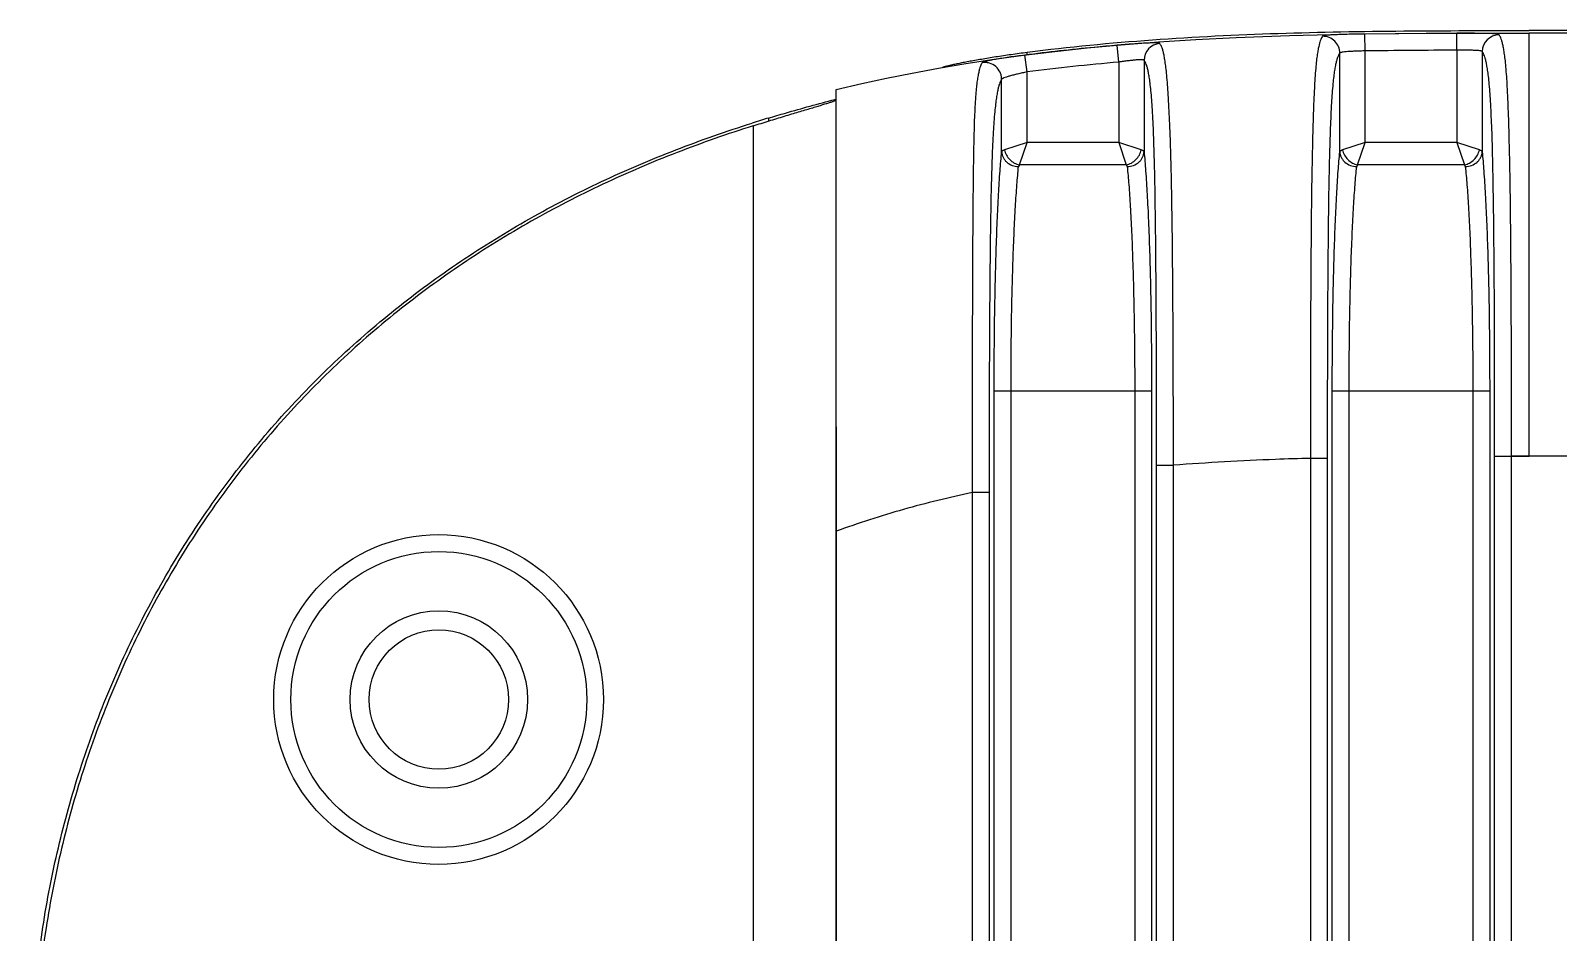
# Model space of a CAD drawing. Header units: millimetres. Extents: x 2067 to 4417, y -1557 to -908.
# Drawn here: x 2375.82 to 2393.89, y -1395.94 to -1385.27 of the extents above; entities that cross this region are included whole.
import ezdxf

# ---------------------------------------------------------------- set-up
doc = ezdxf.new("R2010")
doc.units = ezdxf.units.MM
doc.layers.add('06___PRT_ALL_SURFS', color=7, linetype='Continuous')

msp = doc.modelspace()

# ---------------------------------------------------------------- linework, layer by layer
at = {"color": 7, "linetype": 'Continuous'}
for p, q in [((2392.687, -1385.307), (2391.6, -1385.316)), ((2391.603, -1385.516), (2391.6, -1385.316)), ((2392.688, -1385.507), (2392.687, -1385.307)), ((2393.545, -1390.31), (2393.545, -1385.305)), ((2447.545, -1385.305), (2393.545, -1385.305)), ((2387.603, -1385.764), (2387.577, -1385.565)), ((2387.606, -1385.561), (2387.606, -1385.53)), ((2388.688, -1385.648), (2388.67, -1385.449)), ((2391.303, -1386.707), (2391.303, -1385.542)), ((2391.603, -1386.597), (2391.603, -1385.516)), ((2392.688, -1385.507), (2392.688, -1386.597)), ((2392.987, -1385.524), (2392.987, -1386.707)), ((2386.605, -1385.711), (2386.607, -1385.709)), ((2386.607, -1385.711), (2386.607, -1385.709)), ((2388.688, -1385.648), (2388.688, -1386.597)), ((2388.987, -1385.627), (2388.987, -1386.707)), ((2387.303, -1386.707), (2387.303, -1385.851)), ((2387.603, -1386.597), (2387.603, -1385.764)), ((2385.329, -1386.09), (2385.343, -1386.086)), ((2385.343, -1386.086), (2385.345, -1386.086)), ((2385.345, -1409.601), (2385.345, -1385.973)), ((2384.363, -1386.402), (2384.363, -1409.173)), ((2384.545, -1386.31), (2384.545, -1386.345)), ((2387.603, -1386.597), (2387.336, -1386.686)), ((2387.514, -1386.864), (2387.603, -1386.597)), ((2388.688, -1386.597), (2387.603, -1386.597)), ((2388.955, -1386.686), (2388.688, -1386.597)), ((2388.688, -1386.597), (2388.777, -1386.864)), ((2391.603, -1386.597), (2391.336, -1386.686)), ((2391.514, -1386.864), (2391.603, -1386.597)), ((2392.688, -1386.597), (2391.603, -1386.597)), ((2392.955, -1386.686), (2392.688, -1386.597)), ((2392.688, -1386.597), (2392.777, -1386.864)), ((2387.514, -1386.864), (2387.503, -1386.884)), ((2388.777, -1386.864), (2387.514, -1386.864)), ((2388.777, -1386.864), (2388.787, -1386.884)), ((2391.514, -1386.864), (2391.503, -1386.884)), ((2392.777, -1386.864), (2391.514, -1386.864)), ((2392.777, -1386.864), (2392.787, -1386.884)), ((2387.214, -1406.038), (2387.214, -1389.537)), ((2387.214, -1389.537), (2389.076, -1389.537)), ((2387.414, -1406.038), (2387.414, -1389.537)), ((2388.877, -1389.537), (2388.877, -1406.038)), ((2389.076, -1389.537), (2389.076, -1406.038)), ((2391.214, -1406.038), (2391.214, -1389.537)), ((2391.214, -1389.537), (2393.076, -1389.537)), ((2391.414, -1406.038), (2391.414, -1389.537)), ((2392.877, -1389.537), (2392.877, -1406.038)), ((2393.076, -1389.537), (2393.076, -1406.038)), ((2385.344, -1389.962), (2385.344, -1406.612)), ((2389.135, -1405.159), (2389.135, -1390.416)), ((2389.135, -1390.416), (2389.335, -1390.416)), ((2389.335, -1405.159), (2389.335, -1390.416)), ((2390.955, -1390.335), (2390.955, -1405.24)), ((2391.155, -1390.335), (2390.955, -1390.335)), ((2391.155, -1390.335), (2391.155, -1405.24)), ((2393.135, -1405.264), (2393.135, -1390.31)), ((2393.135, -1390.31), (2393.545, -1390.31)), ((2393.335, -1405.264), (2393.335, -1390.31)), ((2393.545, -1390.31), (2393.335, -1390.31)), ((2395.155, -1390.31), (2393.545, -1390.31)), ((2386.955, -1390.74), (2386.955, -1404.834)), ((2387.155, -1390.74), (2386.955, -1390.74)), ((2387.155, -1390.74), (2387.155, -1404.834))]:
    msp.add_line(p, q, dxfattribs=at)
msp.add_lwpolyline([(2385.345, -1385.973), (2385.649, -1385.902), (2385.941, -1385.838), (2386.243, -1385.777), (2386.554, -1385.72), (2386.879, -1385.665), (2387.215, -1385.614), (2387.563, -1385.566), (2387.931, -1385.521), (2388.315, -1385.48), (2388.718, -1385.443), (2389.158, -1385.409), (2389.6, -1385.381), (2390.078, -1385.357), (2390.708, -1385.334), (2391.523, -1385.315), (2392.477, -1385.306), (2393.545, -1385.305)], dxfattribs=at)
for centre, radius in [((2380.642, -1393.187), 1.95), ((2380.645, -1393.187), 1.75), ((2380.645, -1393.187), 1.05), ((2380.645, -1393.187), 0.825)]:
    msp.add_circle(centre, radius, dxfattribs=at)
for centre, radius, start, end in [((2393.188, -1385.525), 0.2, 90.2404, 179.758), ((2389.188, -1385.627), 0.2, 94.1802, 179.7758), ((2392.907, -1481.57), 96.063, 90.13098, 90.77798), ((2390.91, -1411.561), 26.008, 94.901, 97.3045), ((2389.057, -1401.296), 15.651, 106.7547, 107.4927)]:
    msp.add_arc(centre, radius, start, end, dxfattribs=at)
for points, knots in [([(2387.606, -1385.53), (2388.59, -1385.405), (2390.572, -1385.276), (2392.555, -1385.275), (2393.545, -1385.275)], [0, 0, 0, 0, 0.50042, 1, 1, 1, 1]), ([(2391.099, -1385.343), (2391.095, -1385.348), (2391.087, -1385.36), (2391.076, -1385.383), (2391.066, -1385.414), (2391.056, -1385.452), (2391.045, -1385.502), (2391.036, -1385.562), (2391.026, -1385.637), (2391.013, -1385.77), (2391, -1385.978), (2390.988, -1386.275), (2390.979, -1386.624), (2390.971, -1387.006), (2390.966, -1387.407), (2390.961, -1387.958), (2390.957, -1388.654), (2390.956, -1389.493), (2390.955, -1390.054), (2390.955, -1390.335)], [0, 0, 0, 0, 0.00389, 0.008851, 0.015149, 0.023072, 0.03295, 0.045153, 0.060084, 0.078144, 0.124789, 0.185277, 0.256359, 0.333787, 0.414532, 0.496943, 0.66389, 0.831828, 1, 1, 1, 1]), ([(2391.6, -1385.316), (2391.568, -1385.316), (2391.506, -1385.317), (2391.415, -1385.319), (2391.331, -1385.321), (2391.267, -1385.324), (2391.221, -1385.326), (2391.192, -1385.328), (2391.167, -1385.33), (2391.145, -1385.332), (2391.127, -1385.334), (2391.114, -1385.336), (2391.106, -1385.339), (2391.101, -1385.341), (2391.1, -1385.342), (2391.099, -1385.343)], [0, 0, 0, 0, 0.189825, 0.372525, 0.541329, 0.690114, 0.755332, 0.813677, 0.864676, 0.907939, 0.943168, 0.970175, 0.988945, 0.995359, 1, 1, 1, 1]), ([(2391.303, -1385.542), (2391.303, -1385.516), (2391.292, -1385.463), (2391.247, -1385.396), (2391.179, -1385.352), (2391.125, -1385.342), (2391.099, -1385.343)], [0, 0, 0, 0, 0.249812, 0.499899, 0.750046, 1, 1, 1, 1]), ([(2393.187, -1385.324), (2393.186, -1385.324), (2393.185, -1385.322), (2393.18, -1385.32), (2393.172, -1385.318), (2393.158, -1385.316), (2393.141, -1385.314), (2393.119, -1385.313), (2393.094, -1385.311), (2393.065, -1385.31), (2393.019, -1385.309), (2392.955, -1385.308), (2392.872, -1385.307), (2392.781, -1385.307), (2392.719, -1385.307), (2392.687, -1385.307)], [0, 0, 0, 0, 0.004589, 0.010938, 0.029567, 0.05643, 0.091523, 0.134667, 0.18557, 0.243848, 0.309033, 0.457862, 0.626848, 0.809831, 1, 1, 1, 1]), ([(2393.335, -1390.31), (2393.335, -1390.03), (2393.335, -1389.469), (2393.332, -1388.631), (2393.328, -1387.935), (2393.323, -1387.385), (2393.317, -1386.983), (2393.309, -1386.601), (2393.299, -1386.253), (2393.287, -1385.957), (2393.273, -1385.749), (2393.26, -1385.617), (2393.25, -1385.542), (2393.24, -1385.482), (2393.23, -1385.433), (2393.22, -1385.394), (2393.209, -1385.364), (2393.199, -1385.341), (2393.191, -1385.329), (2393.187, -1385.324)], [0, 0, 0, 0, 0.168271, 0.336308, 0.503349, 0.585804, 0.666586, 0.744043, 0.815134, 0.875603, 0.922198, 0.940222, 0.955114, 0.967274, 0.977107, 0.984985, 0.991236, 0.996152, 1, 1, 1, 1]), ([(2386.607, -1385.709), (2386.608, -1385.709), (2386.611, -1385.707), (2386.616, -1385.705), (2386.623, -1385.702), (2386.633, -1385.699), (2386.645, -1385.696), (2386.665, -1385.69), (2386.696, -1385.683), (2386.74, -1385.673), (2386.791, -1385.662), (2386.85, -1385.65), (2386.915, -1385.637), (2386.987, -1385.624), (2387.093, -1385.606), (2387.237, -1385.582), (2387.418, -1385.555), (2387.543, -1385.539), (2387.606, -1385.53)], [0, 0, 0, 0, 0.003394, 0.00898, 0.016814, 0.026897, 0.039213, 0.053735, 0.089245, 0.133074, 0.184788, 0.243882, 0.309792, 0.381901, 0.459547, 0.6286, 0.810913, 1, 1, 1, 1]), ([(2387.577, -1385.565), (2387.545, -1385.57), (2387.483, -1385.578), (2387.392, -1385.59), (2387.308, -1385.603), (2387.243, -1385.613), (2387.197, -1385.621), (2387.168, -1385.627), (2387.142, -1385.632), (2387.12, -1385.637), (2387.102, -1385.642), (2387.089, -1385.646), (2387.08, -1385.649), (2387.076, -1385.652), (2387.074, -1385.653), (2387.074, -1385.654)], [0, 0, 0, 0, 0.187911, 0.369033, 0.536875, 0.685469, 0.750883, 0.8096, 0.861124, 0.905032, 0.94099, 0.96877, 0.988305, 0.995069, 1, 1, 1, 1]), ([(2388.67, -1385.449), (2388.58, -1385.456), (2388.215, -1385.49), (2387.851, -1385.53), (2387.577, -1385.565)], [0, 0, 0, 0, 0.248106, 1, 1, 1, 1]), ([(2389.173, -1385.427), (2389.172, -1385.427), (2389.171, -1385.426), (2389.166, -1385.424), (2389.158, -1385.423), (2389.144, -1385.421), (2389.127, -1385.421), (2389.105, -1385.421), (2389.079, -1385.421), (2389.05, -1385.422), (2389.004, -1385.424), (2388.939, -1385.428), (2388.855, -1385.434), (2388.765, -1385.441), (2388.702, -1385.446), (2388.67, -1385.449)], [0, 0, 0, 0, 0.004451, 0.01067, 0.029115, 0.055911, 0.091045, 0.134316, 0.185407, 0.243903, 0.309305, 0.458459, 0.627507, 0.810258, 1, 1, 1, 1]), ([(2389.335, -1390.416), (2389.335, -1390.135), (2389.334, -1389.574), (2389.331, -1388.734), (2389.326, -1388.038), (2389.32, -1387.487), (2389.313, -1387.085), (2389.304, -1386.703), (2389.291, -1386.354), (2389.276, -1386.057), (2389.261, -1385.848), (2389.247, -1385.717), (2389.237, -1385.642), (2389.227, -1385.582), (2389.217, -1385.534), (2389.206, -1385.495), (2389.196, -1385.466), (2389.185, -1385.444), (2389.177, -1385.432), (2389.173, -1385.427)], [0, 0, 0, 0, 0.16833, 0.336428, 0.50354, 0.586041, 0.666885, 0.744425, 0.815627, 0.876202, 0.922837, 0.940843, 0.95569, 0.967782, 0.97753, 0.985308, 0.991452, 0.996258, 1, 1, 1, 1]), ([(2391.303, -1385.542), (2391.299, -1385.547), (2391.291, -1385.559), (2391.281, -1385.581), (2391.271, -1385.609), (2391.26, -1385.646), (2391.25, -1385.693), (2391.24, -1385.751), (2391.23, -1385.822), (2391.217, -1385.95), (2391.202, -1386.152), (2391.189, -1386.442), (2391.179, -1386.781), (2391.169, -1387.282), (2391.162, -1387.934), (2391.157, -1388.729), (2391.155, -1389.531), (2391.155, -1390.067), (2391.155, -1390.335)], [0, 0, 0, 0, 0.003889, 0.008819, 0.015052, 0.02288, 0.032639, 0.044721, 0.059568, 0.077639, 0.124825, 0.186444, 0.258518, 0.336404, 0.499381, 0.665609, 0.8327, 1, 1, 1, 1]), ([(2391.603, -1385.516), (2391.584, -1385.516), (2391.547, -1385.517), (2391.493, -1385.519), (2391.443, -1385.521), (2391.399, -1385.524), (2391.362, -1385.527), (2391.336, -1385.53), (2391.32, -1385.534), (2391.312, -1385.536), (2391.307, -1385.539), (2391.304, -1385.541), (2391.303, -1385.542)], [0, 0, 0, 0, 0.187309, 0.367873, 0.535218, 0.683369, 0.807122, 0.902308, 0.938289, 0.966307, 0.986546, 1, 1, 1, 1]), ([(2392.987, -1385.524), (2392.987, -1385.523), (2392.984, -1385.52), (2392.978, -1385.518), (2392.97, -1385.516), (2392.954, -1385.513), (2392.929, -1385.511), (2392.892, -1385.509), (2392.847, -1385.508), (2392.797, -1385.507), (2392.744, -1385.507), (2392.706, -1385.507), (2392.688, -1385.507)], [0, 0, 0, 0, 0.013223, 0.033203, 0.060999, 0.096813, 0.191831, 0.31561, 0.463927, 0.63152, 0.812376, 1, 1, 1, 1]), ([(2393.135, -1390.31), (2393.135, -1390.042), (2393.135, -1389.507), (2393.133, -1388.705), (2393.129, -1387.911), (2393.121, -1387.259), (2393.112, -1386.758), (2393.102, -1386.42), (2393.088, -1386.131), (2393.074, -1385.929), (2393.06, -1385.801), (2393.05, -1385.73), (2393.04, -1385.673), (2393.03, -1385.627), (2393.02, -1385.59), (2393.009, -1385.562), (2392.999, -1385.54), (2392.991, -1385.529), (2392.987, -1385.524)], [0, 0, 0, 0, 0.167405, 0.3346, 0.500928, 0.663995, 0.741913, 0.814, 0.875597, 0.922722, 0.940752, 0.955553, 0.967588, 0.977298, 0.985078, 0.991264, 0.996151, 1, 1, 1, 1]), ([(2387.074, -1385.654), (2387.069, -1385.66), (2387.061, -1385.674), (2387.051, -1385.699), (2387.04, -1385.731), (2387.03, -1385.772), (2387.02, -1385.824), (2387.01, -1385.889), (2387.002, -1385.967), (2386.99, -1386.105), (2386.979, -1386.32), (2386.971, -1386.626), (2386.966, -1386.982), (2386.961, -1387.51), (2386.957, -1388.199), (2386.955, -1389.04), (2386.955, -1389.889), (2386.955, -1390.457), (2386.955, -1390.74)], [0, 0, 0, 0, 0.004128, 0.009361, 0.01596, 0.024214, 0.034454, 0.04705, 0.062404, 0.080906, 0.128403, 0.189484, 0.26075, 0.338018, 0.500335, 0.666198, 0.832989, 1, 1, 1, 1]), ([(2387.303, -1385.851), (2387.303, -1385.837), (2387.3, -1385.809), (2387.282, -1385.754), (2387.238, -1385.696), (2387.173, -1385.661), (2387.116, -1385.651), (2387.088, -1385.652), (2387.074, -1385.654)], [0, 0, 0, 0, 0.1252, 0.250496, 0.499896, 0.749361, 0.874723, 1, 1, 1, 1]), ([(2388.987, -1385.627), (2388.987, -1385.625), (2388.984, -1385.623), (2388.978, -1385.622), (2388.97, -1385.621), (2388.954, -1385.62), (2388.928, -1385.62), (2388.891, -1385.623), (2388.847, -1385.627), (2388.797, -1385.633), (2388.743, -1385.64), (2388.706, -1385.645), (2388.688, -1385.648)], [0, 0, 0, 0, 0.012524, 0.031812, 0.059105, 0.094628, 0.18963, 0.313894, 0.462865, 0.631015, 0.812211, 1, 1, 1, 1]), ([(2389.135, -1390.416), (2389.135, -1390.148), (2389.135, -1389.612), (2389.133, -1388.809), (2389.129, -1388.143), (2389.124, -1387.616), (2389.119, -1387.229), (2389.112, -1386.86), (2389.102, -1386.52), (2389.089, -1386.231), (2389.074, -1386.028), (2389.06, -1385.901), (2389.05, -1385.83), (2389.04, -1385.773), (2389.03, -1385.727), (2389.02, -1385.691), (2389.009, -1385.663), (2388.999, -1385.642), (2388.991, -1385.631), (2388.987, -1385.627)], [0, 0, 0, 0, 0.167475, 0.334742, 0.501152, 0.583451, 0.664332, 0.742339, 0.814546, 0.876266, 0.923435, 0.941441, 0.956189, 0.968146, 0.97776, 0.985431, 0.9915, 0.996266, 1, 1, 1, 1]), ([(2387.303, -1385.851), (2387.299, -1385.857), (2387.291, -1385.87), (2387.281, -1385.894), (2387.27, -1385.925), (2387.26, -1385.964), (2387.25, -1386.013), (2387.239, -1386.074), (2387.23, -1386.15), (2387.216, -1386.283), (2387.201, -1386.494), (2387.188, -1386.792), (2387.178, -1387.138), (2387.169, -1387.648), (2387.162, -1388.309), (2387.157, -1389.115), (2387.155, -1389.927), (2387.155, -1390.469), (2387.155, -1390.74)], [0, 0, 0, 0, 0.004124, 0.009329, 0.015872, 0.024048, 0.034196, 0.046712, 0.062037, 0.080622, 0.128814, 0.191092, 0.263309, 0.340966, 0.502995, 0.668059, 0.833931, 1, 1, 1, 1]), ([(2387.603, -1385.764), (2387.584, -1385.768), (2387.547, -1385.776), (2387.493, -1385.788), (2387.444, -1385.801), (2387.399, -1385.812), (2387.362, -1385.823), (2387.336, -1385.832), (2387.321, -1385.839), (2387.312, -1385.843), (2387.307, -1385.847), (2387.304, -1385.85), (2387.303, -1385.851)], [0, 0, 0, 0, 0.183719, 0.361224, 0.526539, 0.674054, 0.798691, 0.896146, 0.933655, 0.963348, 0.985253, 1, 1, 1, 1]), ([(2384.363, -1386.402), (2384.425, -1386.382), (2384.549, -1386.343), (2384.701, -1386.297), (2384.818, -1386.262), (2384.9, -1386.237), (2384.977, -1386.214), (2385.049, -1386.193), (2385.114, -1386.173), (2385.172, -1386.156), (2385.223, -1386.14), (2385.26, -1386.129), (2385.285, -1386.12), (2385.301, -1386.115), (2385.314, -1386.11), (2385.325, -1386.106), (2385.333, -1386.102), (2385.34, -1386.099), (2385.343, -1386.097), (2385.345, -1386.095), (2385.345, -1386.094)], [0, 0, 0, 0, 0.191386, 0.375826, 0.463432, 0.546891, 0.625414, 0.69823, 0.764606, 0.823847, 0.875318, 0.918452, 0.936738, 0.952766, 0.966491, 0.977877, 0.986898, 0.993544, 0.997843, 1, 1, 1, 1]), ([(2384.545, -1386.31), (2384.612, -1386.29), (2384.872, -1386.213), (2385.134, -1386.141), (2385.329, -1386.09)], [0, 0, 0, 0, 0.256027, 1, 1, 1, 1]), ([(2384.353, -1409.205), (2384.048, -1409.109), (2383.445, -1408.898), (2382.564, -1408.523), (2381.713, -1408.084), (2380.897, -1407.581), (2380.125, -1407.014), (2379.522, -1406.49), (2379.068, -1406.042), (2378.634, -1405.574), (2378.13, -1404.955), (2377.589, -1404.164), (2377.117, -1403.33), (2376.717, -1402.459), (2376.388, -1401.56), (2376.132, -1400.636), (2375.888, -1399.383), (2375.767, -1397.787), (2375.888, -1396.191), (2376.132, -1394.938), (2376.388, -1394.015), (2376.717, -1393.115), (2377.118, -1392.244), (2377.589, -1391.411), (2378.13, -1390.619), (2378.634, -1390), (2379.068, -1389.532), (2379.522, -1389.084), (2380.125, -1388.56), (2380.897, -1387.993), (2381.713, -1387.49), (2382.564, -1387.051), (2383.445, -1386.676), (2384.048, -1386.465), (2384.353, -1386.369)], [0, 0, 0, 0, 0.031255, 0.062509, 0.093762, 0.125015, 0.156267, 0.187519, 0.203148, 0.218777, 0.250028, 0.28128, 0.312531, 0.343783, 0.375035, 0.406288, 0.43754, 0.5, 0.56246, 0.593712, 0.624965, 0.656217, 0.687469, 0.71872, 0.749972, 0.781223, 0.796852, 0.812481, 0.843733, 0.874985, 0.906238, 0.937491, 0.968745, 1, 1, 1, 1]), ([(2384.363, -1386.402), (2384.059, -1386.497), (2383.459, -1386.708), (2382.58, -1387.082), (2381.731, -1387.52), (2380.919, -1388.022), (2380.149, -1388.587), (2379.548, -1389.109), (2379.096, -1389.557), (2378.663, -1390.023), (2378.161, -1390.641), (2377.622, -1391.429), (2377.152, -1392.261), (2376.753, -1393.129), (2376.425, -1394.026), (2376.17, -1394.946), (2375.927, -1396.196), (2375.805, -1397.787), (2375.927, -1399.378), (2376.17, -1400.628), (2376.425, -1401.548), (2376.753, -1402.445), (2377.152, -1403.313), (2377.622, -1404.145), (2378.161, -1404.933), (2378.663, -1405.551), (2379.096, -1406.017), (2379.548, -1406.465), (2380.149, -1406.987), (2380.919, -1407.552), (2381.731, -1408.055), (2382.58, -1408.492), (2383.459, -1408.867), (2384.059, -1409.077), (2384.363, -1409.173)], [0, 0, 0, 0, 0.031253, 0.062504, 0.093756, 0.125007, 0.156258, 0.187508, 0.203137, 0.218766, 0.250018, 0.281269, 0.312522, 0.343775, 0.375028, 0.406282, 0.437536, 0.5, 0.562464, 0.593718, 0.624972, 0.656225, 0.687478, 0.718731, 0.749982, 0.781234, 0.796863, 0.812492, 0.843742, 0.874993, 0.906244, 0.937496, 0.968747, 1, 1, 1, 1]), ([(2387.214, -1389.537), (2387.214, -1389.251), (2387.218, -1388.7), (2387.232, -1388.031), (2387.25, -1387.541), (2387.265, -1387.225), (2387.282, -1386.951), (2387.296, -1386.783), (2387.303, -1386.707)], [0, 0, 0, 0, 0.302853, 0.583566, 0.709119, 0.821687, 0.919231, 1, 1, 1, 1]), ([(2387.336, -1386.686), (2387.331, -1386.688), (2387.323, -1386.691), (2387.314, -1386.696), (2387.307, -1386.701), (2387.304, -1386.705), (2387.303, -1386.707)], [0, 0, 0, 0, 0.347137, 0.625367, 0.838731, 1, 1, 1, 1]), ([(2387.303, -1386.707), (2387.304, -1386.719), (2387.307, -1386.742), (2387.319, -1386.775), (2387.338, -1386.805), (2387.371, -1386.841), (2387.427, -1386.874), (2387.477, -1386.883), (2387.503, -1386.884)], [0, 0, 0, 0, 0.117147, 0.236067, 0.357557, 0.481979, 0.737887, 1, 1, 1, 1]), ([(2387.336, -1386.686), (2387.344, -1386.729), (2387.39, -1386.81), (2387.471, -1386.856), (2387.514, -1386.864)], [0, 0, 0, 0, 0.5, 1, 1, 1, 1]), ([(2388.777, -1386.864), (2388.819, -1386.856), (2388.9, -1386.81), (2388.946, -1386.729), (2388.955, -1386.686)], [0, 0, 0, 0, 0.500001, 1, 1, 1, 1]), ([(2388.787, -1386.884), (2388.813, -1386.883), (2388.864, -1386.874), (2388.919, -1386.841), (2388.953, -1386.805), (2388.972, -1386.775), (2388.984, -1386.742), (2388.987, -1386.719), (2388.987, -1386.707)], [0, 0, 0, 0, 0.262113, 0.518021, 0.642443, 0.763933, 0.882853, 1, 1, 1, 1]), ([(2388.987, -1386.707), (2388.987, -1386.705), (2388.984, -1386.701), (2388.977, -1386.696), (2388.967, -1386.691), (2388.959, -1386.688), (2388.955, -1386.686)], [0, 0, 0, 0, 0.161262, 0.374631, 0.65286, 1, 1, 1, 1]), ([(2388.987, -1386.707), (2388.995, -1386.783), (2389.008, -1386.951), (2389.025, -1387.225), (2389.041, -1387.541), (2389.058, -1388.031), (2389.073, -1388.7), (2389.076, -1389.251), (2389.076, -1389.537)], [0, 0, 0, 0, 0.080769, 0.178312, 0.29088, 0.416434, 0.697146, 1, 1, 1, 1]), ([(2391.214, -1389.537), (2391.214, -1389.251), (2391.218, -1388.7), (2391.232, -1388.031), (2391.25, -1387.541), (2391.265, -1387.225), (2391.282, -1386.951), (2391.296, -1386.783), (2391.303, -1386.707)], [0, 0, 0, 0, 0.302853, 0.583566, 0.709119, 0.821687, 0.919231, 1, 1, 1, 1]), ([(2391.336, -1386.686), (2391.331, -1386.688), (2391.323, -1386.691), (2391.314, -1386.696), (2391.307, -1386.701), (2391.304, -1386.705), (2391.303, -1386.707)], [0, 0, 0, 0, 0.347137, 0.625367, 0.838731, 1, 1, 1, 1]), ([(2391.303, -1386.707), (2391.304, -1386.719), (2391.307, -1386.742), (2391.319, -1386.775), (2391.338, -1386.805), (2391.371, -1386.841), (2391.427, -1386.874), (2391.477, -1386.883), (2391.503, -1386.884)], [0, 0, 0, 0, 0.117147, 0.236067, 0.357557, 0.481979, 0.737887, 1, 1, 1, 1]), ([(2391.336, -1386.686), (2391.344, -1386.729), (2391.39, -1386.81), (2391.471, -1386.856), (2391.514, -1386.864)], [0, 0, 0, 0, 0.5, 1, 1, 1, 1]), ([(2392.777, -1386.864), (2392.819, -1386.856), (2392.9, -1386.81), (2392.946, -1386.729), (2392.955, -1386.686)], [0, 0, 0, 0, 0.500001, 1, 1, 1, 1]), ([(2392.787, -1386.884), (2392.813, -1386.883), (2392.864, -1386.874), (2392.919, -1386.841), (2392.953, -1386.805), (2392.972, -1386.775), (2392.984, -1386.742), (2392.987, -1386.719), (2392.987, -1386.707)], [0, 0, 0, 0, 0.262113, 0.518021, 0.642443, 0.763933, 0.882853, 1, 1, 1, 1]), ([(2392.987, -1386.707), (2392.987, -1386.705), (2392.984, -1386.701), (2392.977, -1386.696), (2392.967, -1386.691), (2392.959, -1386.688), (2392.955, -1386.686)], [0, 0, 0, 0, 0.161262, 0.374631, 0.65286, 1, 1, 1, 1]), ([(2392.987, -1386.707), (2392.995, -1386.783), (2393.008, -1386.951), (2393.025, -1387.225), (2393.041, -1387.541), (2393.058, -1388.031), (2393.073, -1388.7), (2393.076, -1389.251), (2393.076, -1389.537)], [0, 0, 0, 0, 0.080769, 0.178312, 0.29088, 0.416434, 0.697146, 1, 1, 1, 1]), ([(2387.414, -1389.537), (2387.414, -1389.269), (2387.417, -1388.752), (2387.432, -1388.125), (2387.45, -1387.666), (2387.465, -1387.369), (2387.482, -1387.112), (2387.495, -1386.955), (2387.503, -1386.884)], [0, 0, 0, 0, 0.302834, 0.58353, 0.70908, 0.821649, 0.919204, 1, 1, 1, 1]), ([(2388.787, -1386.884), (2388.795, -1386.955), (2388.809, -1387.112), (2388.826, -1387.369), (2388.841, -1387.666), (2388.858, -1388.125), (2388.873, -1388.752), (2388.877, -1389.269), (2388.877, -1389.537)], [0, 0, 0, 0, 0.080795, 0.178348, 0.290917, 0.416466, 0.697163, 1, 1, 1, 1]), ([(2391.414, -1389.537), (2391.414, -1389.269), (2391.417, -1388.752), (2391.432, -1388.125), (2391.45, -1387.666), (2391.465, -1387.369), (2391.482, -1387.112), (2391.495, -1386.955), (2391.503, -1386.884)], [0, 0, 0, 0, 0.302834, 0.58353, 0.70908, 0.821649, 0.919204, 1, 1, 1, 1]), ([(2392.787, -1386.884), (2392.795, -1386.955), (2392.809, -1387.112), (2392.826, -1387.369), (2392.841, -1387.666), (2392.858, -1388.125), (2392.873, -1388.752), (2392.877, -1389.269), (2392.877, -1389.537)], [0, 0, 0, 0, 0.080795, 0.178348, 0.290917, 0.416466, 0.697163, 1, 1, 1, 1]), ([(2390.955, -1390.335), (2390.818, -1390.338), (2390.278, -1390.356), (2389.737, -1390.385), (2389.335, -1390.416)], [0, 0, 0, 0, 0.253671, 1, 1, 1, 1]), ([(2386.955, -1390.74), (2386.819, -1390.769), (2386.546, -1390.831), (2386.141, -1390.937), (2385.74, -1391.058), (2385.476, -1391.149), (2385.345, -1391.197)], [0, 0, 0, 0, 0.250001, 0.500001, 0.750006, 1, 1, 1, 1])]:
    msp.add_open_spline(points, degree=3, knots=knots, dxfattribs=at)
at = {"layer": '06___PRT_ALL_SURFS', "color": 7, "linetype": 'Continuous'}
msp.add_line((2447.545, -1385.275), (2393.545, -1385.275), dxfattribs=at)

doc.saveas('drawing.dxf')
